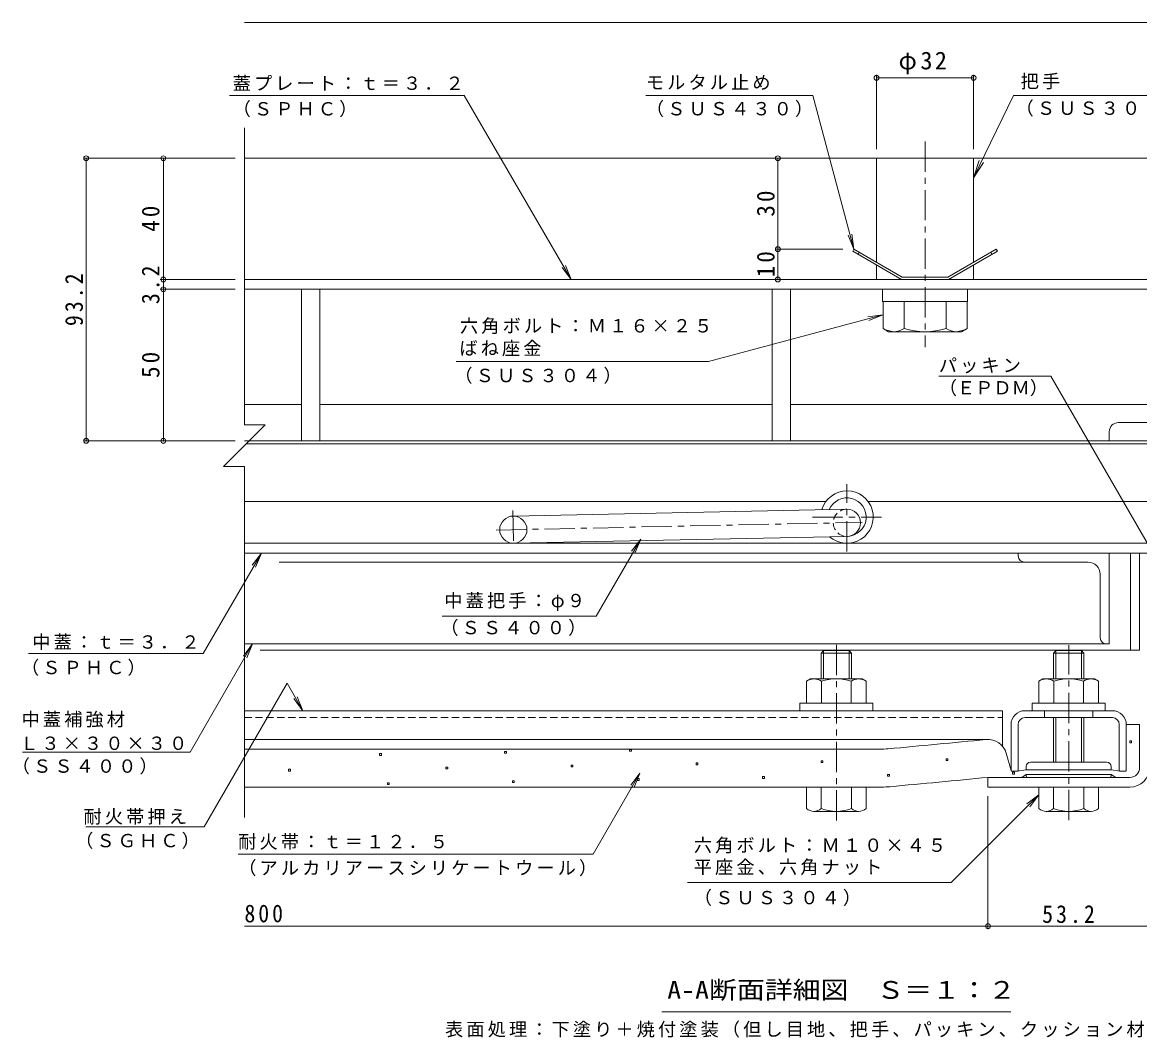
# Model space of a CAD drawing. Units: millimetres at full size. Extents: x -472 to 546, y -392 to 380.
# Drawn here: x -472.4 to -104, y -336.1 to -1.2 of the extents above; entities that cross this region are included whole.
import ezdxf
from ezdxf.enums import TextEntityAlignment as Align

# ---------------------------------------------------------------- set-up
doc = ezdxf.new("R2010")
doc.units = ezdxf.units.MM
doc.header["$LTSCALE"] = 2
doc.header["$PDMODE"] = 32
doc.header["$PDSIZE"] = 1.6
doc.linetypes.add('CHAIN1', pattern=[8, 5, -1, 1, -1])
doc.linetypes.add('DASHED1', pattern=[1.8, 1.2, -0.6])
for name, color, linetype, lineweight in [('D-1', 2, 'Continuous', 9), ('D-2', 3, 'Continuous', 9), ('D-3', 4, 'Continuous', 9), ('D-4', 4, 'Continuous', 9), ('D-5', 7, 'Continuous', 9), ('D-6', 6, 'Continuous', 9), ('D-7', 5, 'Continuous', 5), ('D-8', 5, 'Continuous', 5), ('D-9', 134, 'Continuous', 5), ('D-A', 3, 'Continuous', 9), ('D-B', 2, 'Continuous', 9), ('D-C', 7, 'Continuous', 9), ('D-F', 7, 'Continuous', 9)]:
    doc.layers.add(name, color=color, linetype=linetype, lineweight=lineweight)
doc.styles.add('ＭＳ ゴシック', font='')
doc.styles.get('ＭＳ ゴシック').set_extended_font_data('MS Gothic')

msp = doc.modelspace()

# ---------------------------------------------------------------- linework, layer by layer
at = {"layer": 'D-1'}
for p, q in [((-154.02, -250.27), (-154.02, -253.47)), ((-107.22, -250.27), (-154.02, -250.27)), ((-107.22, -253.47), (-154.02, -253.47))]:
    msp.add_line(p, q, dxfattribs=at)
for radius in [3.2, 6.4]:
    msp.add_arc((-107.22, -247.07), radius, 270, 0, dxfattribs=at)
at = {"layer": 'D-2'}
for p, q in [((-55.421, -86.069), (-399.172, -86.069)), ((-399.172, -89.269), (-55.421, -89.269))]:
    msp.add_line(p, q, dxfattribs=at)
at = {"layer": 'D-2', "linetype": 'CHAIN1'}
for p, q in [((-200.52, -175.768), (-200.52, -153.572)), ((-211.869, -164.42), (-189.172, -164.42))]:
    msp.add_line(p, q, dxfattribs=at)
at = {"layer": 'D-2'}
for radius, start, end in [(8.65, 228.42634, 163.35534), (6.35, 271.76079, 156.52842)]:
    msp.add_arc((-200.52, -164.42), radius, start, end, dxfattribs=at)
at = {"layer": 'D-3'}
for p, q in [((-399.172, -46.069), (-48.021, -46.069)), ((-198.606, -76.762), (-182.485, -86.069)), ((-196.474, -77.069), (-196.874, -77.762)), ((-167.057, -86.069), (-150.936, -76.762)), ((-153.068, -77.069), (-152.668, -77.762)), ((-167.057, -86.069), (-182.485, -86.069)), ((-167.271, -85.269), (-182.271, -85.269))]:
    msp.add_line(p, q, dxfattribs=at)
for points in [[(-182.271, -85.269), (-198.206, -76.069), (-198.606, -76.762)], [(-167.271, -85.269), (-151.336, -76.069), (-150.936, -76.762)]]:
    msp.add_lwpolyline(points, dxfattribs=at)
at = {"layer": 'D-4'}
for p, q in [((-108.421, -232.8), (-104.021, -232.8)), ((-108.421, -248.02), (-108.421, -232.87)), ((-104.021, -247.07), (-104.021, -232.8)), ((-154.031, -237.741), (-399.172, -237.741)), ((-399.172, -240.97), (-189.688, -240.97)), ((-146.421, -248.02), (-148.011, -242.313)), ((-154.021, -250.27), (-142.917, -250.27)), ((-146.171, -248.27), (-146.421, -248.02)), ((-144.371, -248.27), (-146.171, -248.27)), ((-141.421, -247.77), (-144.371, -248.27)), ((-141.421, -249.27), (-142.917, -250.27)), ((-113.421, -247.77), (-141.421, -247.77)), ((-141.421, -249.27), (-113.421, -249.27)), ((-113.421, -249.27), (-111.925, -250.27)), ((-107.221, -250.27), (-111.925, -250.27)), ((-189.115, -253.47), (-399.172, -253.47))]:
    msp.add_line(p, q, dxfattribs=at)
at = {"layer": 'D-4', "color": 134, "lineweight": 5}
for p, q in [((-141.421, -246.77), (-141.421, -247.77)), ((-114.921, -245.27), (-139.921, -245.27)), ((-113.421, -246.77), (-113.421, -247.77)), ((-141.421, -247.77), (-113.421, -247.77)), ((-141.421, -249.27), (-113.421, -249.27)), ((-141.421, -249.77), (-141.421, -249.27)), ((-113.921, -250.27), (-140.921, -250.27)), ((-113.421, -249.77), (-113.421, -249.27))]:
    msp.add_line(p, q, dxfattribs=at)
at = {"layer": 'D-4', "color": 2}
for points in [[(-107.273, -238.849), (-107.273, -238.248), (-106.672, -238.248), (-106.672, -238.849)], [(-354.624, -243.01), (-354.624, -242.41), (-354.024, -242.41), (-354.024, -243.01)], [(-313.399, -242.316), (-313.399, -241.716), (-312.799, -241.716), (-312.799, -242.316)], [(-272.173, -241.623), (-272.173, -241.023), (-271.573, -241.023), (-271.573, -241.623)], [(-291.492, -246.799), (-291.492, -246.199), (-290.892, -246.199), (-290.892, -246.799)], [(-250.267, -246.105), (-250.267, -245.505), (-249.667, -245.505), (-249.667, -246.105)], [(-209.041, -245.412), (-209.041, -244.812), (-208.441, -244.812), (-208.441, -245.412)], [(-167.816, -244.718), (-167.816, -244.118), (-167.216, -244.118), (-167.216, -244.718)], [(-384.601, -248.186), (-384.601, -247.586), (-384.001, -247.586), (-384.001, -248.186)], [(-332.717, -247.493), (-332.717, -246.892), (-332.117, -246.892), (-332.117, -247.493)], [(-228.36, -250.588), (-228.36, -249.988), (-227.76, -249.988), (-227.76, -250.588)], [(-187.135, -249.895), (-187.135, -249.295), (-186.535, -249.295), (-186.535, -249.895)], [(-145.91, -249.201), (-145.91, -248.601), (-145.31, -248.601), (-145.31, -249.201)], [(-352.036, -252.669), (-352.036, -252.069), (-351.436, -252.069), (-351.436, -252.669)], [(-310.81, -251.975), (-310.81, -251.375), (-310.21, -251.375), (-310.21, -251.975)], [(-269.585, -251.282), (-269.585, -250.682), (-268.985, -250.682), (-268.985, -251.282)]]:
    msp.add_lwpolyline(points, close=True, dxfattribs=at)
at = {"layer": 'D-4'}
msp.add_lwpolyline([(-113.421, -247.77), (-110.471, -248.27), (-108.671, -248.27), (-108.421, -248.02)], dxfattribs=at)
for centre, radius, start, end in [((-654.021, 4839.522), 5101.792, 275.2529, 275.61726), ((-154.031, -243.991), 6.25, 15.57156, 95.61726), ((-189.688, -210.97), 30, 270, 275.2529), ((-654.021, 4839.522), 5114.292, 275.24643, 275.6105), ((-107.221, -247.07), 3.2, 270, 0), ((-189.115, -223.47), 30, 270, 275.24643)]:
    msp.add_arc(centre, radius, start, end, dxfattribs=at)
at = {"layer": 'D-4', "color": 134, "lineweight": 5}
for centre, radius, start, end in [((-139.921, -246.77), 1.5, 90, 180), ((-114.921, -246.77), 1.5, 0, 90), ((-140.921, -249.77), 0.5, 180, 270), ((-113.921, -249.77), 0.5, 270, 0)]:
    msp.add_arc(centre, radius, start, end, dxfattribs=at)
at = {"layer": 'D-5'}
for p, q in [((-404.109, -25.309), (-326.673, -25.309)), ((-291.407, -86.069), (-326.673, -25.309)), ((-266.807, -25.309), (-211.807, -25.309)), ((-145.667, -25.309), (-158.771, -52.537)), ((-91.016, -25.309), (-145.667, -25.309)), ((-158.771, -52.537), (-156.897, -46.837)), ((-158.771, -52.537), (-155.485, -47.516)), ((-198.206, -76.069), (-198.859, -71.112)), ((-291.407, -86.069), (-294.459, -82.109)), ((-291.407, -86.069), (-293.331, -81.454)), ((-188.671, -97.706), (-193.628, -98.359)), ((-170.234, -117.982), (-133.321, -117.982)), ((-133.321, -117.982), (-97.848, -179.423)), ((-268.518, -171.739), (-271.571, -175.699)), ((-393.591, -176.27), (-396.635, -180.236)), ((-396.479, -206.271), (-399.522, -210.237)), ((-379.894, -228.27), (-381.807, -223.65)), ((-472.391, -241.954), (-417.081, -241.954)), ((-284.156, -275.567), (-268.754, -248.89)), ((-268.754, -248.89), (-271.797, -252.857)), ((-268.754, -248.89), (-270.667, -253.509)), ((-166.172, -284.946), (-137.22, -255.995)), ((-137.22, -255.995), (-141.187, -259.039)), ((-137.22, -255.995), (-140.264, -259.962)), ((-451.479, -266.529), (-412.45, -266.529)), ((-253.041, -284.946), (-166.172, -284.946)), ((-146.52, -327.571), (-261.52, -327.571))]:
    msp.add_line(p, q, dxfattribs=at)
for points in [[(-211.807, -25.309), (-198.206, -76.069), (-200.119, -71.449)], [(-329.398, -113.107), (-246.148, -113.107), (-188.671, -97.706), (-193.291, -99.619)], [(-333.997, -197.123), (-283.251, -197.123), (-268.518, -171.739), (-270.442, -176.354)], [(-470.385, -209.434), (-412.739, -209.434), (-393.591, -176.27), (-395.505, -180.889)], [(-417.081, -241.954), (-396.479, -206.271), (-398.392, -210.89)], [(-412.45, -266.529), (-385.127, -219.205), (-379.894, -228.27), (-382.938, -224.303)]]:
    msp.add_lwpolyline(points, dxfattribs=at)
at = {"layer": 'D-6'}
for p, q in [((-42.021, -139.269), (-397.572, -139.269)), ((-42.021, -140.269), (-398.572, -140.269)), ((-399.172, -159.269), (-207.47, -159.269)), ((-310.615, -164.071), (-200.521, -161.769)), ((-193.571, -159.269), (-75.52, -159.269)), ((-310.426, -173.069), (-200.52, -170.771)), ((-200.52, -170.771), (-200.426, -170.769))]:
    msp.add_line(p, q, dxfattribs=at)
at = {"layer": 'D-6', "linetype": 'CHAIN1'}
for p, q in [((-310.652, -162.269), (-310.402, -174.244)), ((-316.224, -168.689), (-195.464, -166.163))]:
    msp.add_line(p, q, dxfattribs=at)
at = {"layer": 'D-6', "color": 134, "lineweight": 5}
for p, q in [((-107.021, -176.27), (-107.021, -208.27)), ((-104.02, -176.27), (-107.021, -176.27)), ((-107.021, -208.27), (-393.946, -208.27))]:
    msp.add_line(p, q, dxfattribs=at)
msp.add_lwpolyline([(-104.02, -176.27), (-104.02, -208.27), (-107.021, -208.27)], dxfattribs=at)
at = {"layer": 'D-6', "linetype": 'DASHED1'}
msp.add_arc((-200.52, -166.27), 4.5, 90, 270, dxfattribs=at)
at = {"layer": 'D-6'}
for centre, start, end in [((-200.52, -166.27), 270, 90), ((-310.52, -168.57), 90, 270), ((-310.52, -168.57), 270, 90)]:
    msp.add_arc(centre, 4.5, start, end, dxfattribs=at)
at = {"layer": 'D-7', "linetype": 'CHAIN1'}
for p, q in [((-204.02, -264.506), (-204.02, -205.681)), ((-127.42, -264.347), (-127.42, -206.618))]:
    msp.add_line(p, q, dxfattribs=at)
at = {"layer": 'D-7'}
for p, q in [((-209.021, -209.282), (-199.021, -209.282)), ((-209.021, -209.282), (-209.021, -213.97)), ((-208.208, -208.47), (-209.02, -209.282)), ((-209.02, -209.282), (-209.02, -217.77)), ((-208.208, -208.47), (-199.833, -208.47)), ((-208.208, -217.77), (-208.208, -208.47)), ((-199.833, -208.47), (-199.021, -209.282)), ((-199.833, -217.77), (-199.833, -208.47)), ((-199.021, -217.77), (-199.021, -209.282)), ((-122.42, -209.282), (-132.42, -209.282)), ((-132.42, -217.77), (-132.42, -209.282)), ((-131.608, -217.77), (-131.608, -208.47)), ((-123.232, -208.47), (-122.42, -209.282)), ((-123.232, -217.77), (-123.232, -208.47)), ((-122.42, -209.282), (-122.42, -217.77)), ((-132.42, -245.27), (-132.42, -230.57)), ((-131.608, -245.27), (-131.608, -230.57)), ((-123.232, -245.27), (-123.232, -230.57)), ((-122.42, -230.57), (-122.42, -245.27)), ((-213.82, -253.47), (-194.22, -253.47)), ((-213.82, -260.575), (-213.82, -253.47)), ((-209.021, -260.575), (-209.021, -253.47)), ((-199.021, -260.575), (-199.021, -253.47)), ((-194.22, -260.575), (-194.22, -253.47)), ((-137.22, -260.575), (-137.22, -253.47)), ((-117.62, -253.47), (-137.22, -253.47)), ((-132.42, -260.575), (-132.42, -253.47)), ((-122.42, -253.47), (-122.42, -260.575)), ((-117.62, -260.575), (-117.62, -253.47)), ((-196.621, -261.47), (-211.42, -261.47)), ((-120.02, -261.47), (-134.82, -261.47))]:
    msp.add_line(p, q, dxfattribs=at)
at = {"layer": 'D-7', "color": 134}
for p, q in [((-216.02, -225.77), (-216.02, -228.27)), ((-192.02, -225.77), (-216.02, -225.77)), ((-139.42, -225.77), (-139.42, -228.27)), ((-115.42, -225.77), (-139.42, -225.77))]:
    msp.add_line(p, q, dxfattribs=at)
at = {"layer": 'D-7'}
msp.add_lwpolyline([(-123.232, -208.47), (-131.608, -208.47), (-132.42, -209.282)], dxfattribs=at)
at = {"layer": 'D-7', "color": 134}
for points in [[(-192.02, -225.77), (-192.02, -228.27), (-216.02, -228.27)], [(-115.42, -225.77), (-115.42, -228.27), (-139.42, -228.27)]]:
    msp.add_lwpolyline(points, dxfattribs=at)
at = {"layer": 'D-7'}
for centre, radius, start, end in [((-211.42, -257.804), 3.666, 229.1022, 310.89809), ((-204.021, -247.054), 14.416, 249.70546, 290.29454), ((-196.621, -257.804), 3.666, 229.10191, 310.8978), ((-134.82, -257.804), 3.666, 229.1022, 310.89809), ((-127.42, -247.054), 14.416, 249.70546, 290.29454), ((-120.02, -257.804), 3.666, 229.10191, 310.8978)]:
    msp.add_arc(centre, radius, start, end, dxfattribs=at)
at = {"layer": 'D-8'}
for p, q in [((-64.021, -89.269), (-399.172, -89.269)), ((-399.172, -139.269), (-64.021, -139.269))]:
    msp.add_line(p, q, dxfattribs=at)
at = {"layer": 'D-9'}
for p, q in [((-114.021, -136.269), (-114.021, -139.269)), ((-76.521, -133.269), (-111.021, -133.269)), ((-114.021, -139.269), (-64.021, -139.269))]:
    msp.add_line(p, q, dxfattribs=at)
msp.add_arc((-111.021, -136.269), 3, 90, 180, dxfattribs=at)
at = {"layer": 'D-A'}
for p, q in [((-56.92, -173.07), (-399.172, -173.07)), ((-56.92, -176.27), (-399.172, -176.27))]:
    msp.add_line(p, q, dxfattribs=at)
at = {"layer": 'D-B', "color": 4}
for p, q in [((-399.172, -89.269), (-380.354, -89.269)), ((-380.354, -127.269), (-380.354, -89.269)), ((-374.354, -89.269), (-374.354, -127.269)), ((-374.354, -89.269), (-225.188, -89.269)), ((-225.188, -127.269), (-225.188, -89.269)), ((-219.188, -89.269), (-219.188, -127.269)), ((-70.021, -89.269), (-219.188, -89.269)), ((-399.172, -127.269), (-380.354, -127.269)), ((-374.354, -127.269), (-225.188, -127.269)), ((-219.188, -127.269), (-70.021, -127.269))]:
    msp.add_line(p, q, dxfattribs=at)
at = {"layer": 'D-B', "color": 6}
for p, q in [((-144.02, -177.27), (-144.02, -176.27)), ((-114.02, -176.27), (-114.02, -206.27)), ((-121.02, -179.27), (-387.724, -179.27)), ((-117.02, -183.27), (-117.02, -204.27)), ((-114.02, -206.271), (-399.172, -206.271))]:
    msp.add_line(p, q, dxfattribs=at)
at = {"layer": 'D-B'}
for p, q in [((-212.52, -217.77), (-195.52, -217.77)), ((-208.928, -218.529), (-208.928, -225.77)), ((-199.113, -218.529), (-199.113, -225.77)), ((-194.205, -218.529), (-195.52, -217.77)), ((-194.205, -218.529), (-194.205, -225.77)), ((-135.92, -217.77), (-118.92, -217.77)), ((-132.328, -218.529), (-132.328, -225.77)), ((-122.513, -218.529), (-122.513, -225.77)), ((-117.605, -218.529), (-118.92, -217.77)), ((-117.605, -218.529), (-117.605, -225.77))]:
    msp.add_line(p, q, dxfattribs=at)
at = {"layer": 'D-B', "color": 7}
for p, q in [((-399.172, -228.27), (-149.232, -228.27)), ((-149.232, -239.987), (-149.232, -228.27)), ((-141.821, -228.27), (-113.021, -228.27)), ((-113.021, -230.57), (-141.821, -230.57)), ((-146.421, -248.02), (-146.421, -232.87)), ((-144.121, -248.02), (-144.121, -232.87)), ((-110.721, -248.02), (-110.721, -232.87)), ((-108.421, -248.02), (-108.421, -232.87)), ((-146.171, -248.27), (-146.421, -248.02)), ((-144.371, -248.27), (-146.171, -248.27)), ((-144.371, -248.27), (-144.121, -248.02)), ((-110.471, -248.27), (-110.721, -248.02)), ((-108.671, -248.27), (-110.471, -248.27)), ((-108.671, -248.27), (-108.421, -248.02))]:
    msp.add_line(p, q, dxfattribs=at)
at = {"layer": 'D-B', "color": 7, "linetype": 'DASHED1'}
for p, q in [((-135.421, -230.57), (-135.421, -228.27)), ((-119.421, -230.57), (-119.421, -228.27)), ((-399.172, -230.57), (-149.232, -230.57))]:
    msp.add_line(p, q, dxfattribs=at)
at = {"layer": 'D-B'}
for points in [[(-212.52, -217.77), (-213.835, -218.529), (-213.835, -225.77), (-194.205, -225.77)], [(-135.92, -217.77), (-137.235, -218.529), (-137.235, -225.77), (-117.605, -225.77)]]:
    msp.add_lwpolyline(points, dxfattribs=at)
at = {"layer": 'D-B', "color": 6}
for centre, radius, start, end in [((-142.02, -177.27), 2, 180, 270), ((-121.02, -183.27), 4, 0, 90), ((-115.02, -204.27), 2, 180, 270)]:
    msp.add_arc(centre, radius, start, end, dxfattribs=at)
at = {"layer": 'D-B'}
for centre, radius, start, end in [((-210.939, -223.546), 5.793, 94.3844, 120.00002), ((-211.535, -222.609), 4.842, 57.42751, 88.18785), ((-204.02, -234.01), 16.241, 72.4119, 107.58812), ((-196.506, -222.609), 4.842, 91.81216, 122.57251), ((-197.102, -223.546), 5.793, 60, 85.61562), ((-134.339, -223.546), 5.793, 94.3844, 120.00002), ((-134.935, -222.609), 4.842, 57.42751, 88.18785), ((-127.42, -234.01), 16.241, 72.4119, 107.58812), ((-119.906, -222.609), 4.842, 91.81216, 122.57251), ((-120.502, -223.546), 5.793, 60, 85.61562)]:
    msp.add_arc(centre, radius, start, end, dxfattribs=at)
at = {"layer": 'D-B', "color": 7}
for centre, radius, start, end in [((-141.821, -232.87), 4.6, 90, 180), ((-113.021, -232.87), 4.6, 0, 90), ((-141.821, -232.87), 2.3, 90, 180), ((-113.021, -232.87), 2.3, 0, 90)]:
    msp.add_arc(centre, radius, start, end, dxfattribs=at)
at = {"layer": 'D-C', "color": 2, "linetype": 'CHAIN1'}
msp.add_line((-174.771, -40.534), (-174.771, -108.395), dxfattribs=at)
at = {"layer": 'D-C', "color": 2}
for p, q in [((-190.771, -46.069), (-190.771, -80.361)), ((-190.771, -81.285), (-190.771, -86.069)), ((-158.771, -81.285), (-158.771, -86.069)), ((-158.771, -86.069), (-190.771, -86.069)), ((-374.354, -89.269), (-380.354, -89.269)), ((-380.354, -89.269), (-380.354, -139.269)), ((-219.188, -89.269), (-225.188, -89.269)), ((-225.188, -89.269), (-225.188, -139.269))]:
    msp.add_line(p, q, dxfattribs=at)
at = {"layer": 'D-C', "color": 134, "lineweight": 5}
for p, q in [((-160.771, -89.269), (-188.771, -89.269)), ((-188.771, -89.269), (-188.771, -93.269))]:
    msp.add_line(p, q, dxfattribs=at)
at = {"layer": 'D-C', "color": 5, "lineweight": 5}
for p, q in [((-188.627, -102.197), (-188.627, -93.269)), ((-181.699, -102.197), (-181.699, -93.269)), ((-167.843, -102.197), (-167.843, -93.269)), ((-186.771, -103.269), (-188.627, -102.197)), ((-162.771, -103.269), (-160.915, -102.197)), ((-162.771, -103.269), (-186.771, -103.269))]:
    msp.add_line(p, q, dxfattribs=at)
at = {"layer": 'D-C', "color": 2}
for points in [[(-190.771, -46.069), (-158.771, -46.069), (-158.771, -80.361)], [(-380.354, -139.269), (-374.354, -139.269), (-374.354, -89.269)], [(-225.188, -139.269), (-219.188, -139.269), (-219.188, -89.269)]]:
    msp.add_lwpolyline(points, dxfattribs=at)
at = {"layer": 'D-C', "color": 134, "lineweight": 5}
msp.add_lwpolyline([(-160.771, -89.269), (-160.771, -93.269), (-188.771, -93.269)], dxfattribs=at)
at = {"layer": 'D-C', "color": 5, "lineweight": 5}
msp.add_lwpolyline([(-188.627, -93.269), (-160.915, -93.269), (-160.915, -102.197)], dxfattribs=at)
for centre, radius, start, end in [((-184.538, -95.114), 8.179, 240.00002, 265.61575), ((-185.38, -96.435), 6.837, 271.81355, 302.57071), ((-174.771, -80.341), 22.928, 252.41205, 287.58797), ((-164.162, -96.435), 6.837, 237.42931, 268.18646), ((-165.004, -95.114), 8.179, 274.38426, 300)]:
    msp.add_arc(centre, radius, start, end, dxfattribs=at)
at = {"layer": 'D-F'}
for p, q in [((-33.021, -1.232), (-399.172, -1.232)), ((-190.771, -43.07), (-190.771, -18.545)), ((-190.771, -19.545), (-158.771, -19.545)), ((-158.771, -43.07), (-158.771, -18.545)), ((-399.172, -36.069), (-399.172, -133.988)), ((-451.949, -46.069), (-402.172, -46.069)), ((-451.349, -139.269), (-451.349, -46.069)), ((-425.902, -86.069), (-425.902, -46.069)), ((-223.302, -76.069), (-223.302, -46.069)), ((-223.902, -76.069), (-201.86, -76.069)), ((-223.302, -86.069), (-223.302, -76.069)), ((-402.172, -86.069), (-426.902, -86.069)), ((-425.902, -89.269), (-425.902, -86.069)), ((-402.172, -89.269), (-426.902, -89.269)), ((-425.902, -139.269), (-425.902, -89.269)), ((-451.949, -139.269), (-402.172, -139.269)), ((-399.172, -147.751), (-406.054, -147.751)), ((-399.172, -147.751), (-399.172, -263.47)), ((-154.021, -256.47), (-154.021, -300.363)), ((-401.203, -275.567), (-284.156, -275.567)), ((-154.021, -299.363), (-399.172, -299.363)), ((-154.021, -299.363), (-100.807, -299.363))]:
    msp.add_line(p, q, dxfattribs=at)
msp.add_lwpolyline([(-399.172, -133.988), (-392.291, -133.988), (-406.054, -147.751)], dxfattribs=at)
for p in [(-190.771, -19.545), (-158.771, -19.545), (-451.349, -46.069), (-425.902, -46.069), (-223.302, -46.069), (-223.302, -76.069), (-425.902, -86.069), (-223.302, -86.069), (-425.902, -89.269), (-451.349, -139.269), (-425.902, -139.269), (-154.021, -299.363)]:
    msp.add_point(p, dxfattribs=at)

# ---------------------------------------------------------------- texts
at = {"layer": 'D-5', "style": 'ＭＳ ゴシック'}
msp.add_text('（ＥＰＤＭ）', height=4.399, dxfattribs=at).set_placement((-170.234, -125.294), align=Align.BOTTOM_LEFT)
at = {"layer": 'D-5', "color": 2, "style": 'ＭＳ ゴシック', "width": 1.15}
msp.add_text('A-A断面詳細図\u3000Ｓ＝１：２', height=5.865, dxfattribs=at).set_placement((-259.77, -325.071), align=Align.BOTTOM_LEFT)
at = {"layer": 'D-5', "char_height": 4.399, "attachment_point": 7, "style": 'ＭＳ ゴシック'}
for s, insert in [('\\T1.17;モルタル止め', (-266.807, -23.508)), ('\\T1.17;把手', (-143.248, -23.341)), ('\\T1.17;蓋プレート：ｔ＝３．２', (-403.043, -23.799)), ('\\T1.17;（ＳＰＨＣ）', (-403.043, -32.532)), ('\\T1.17;（ＳＵＳ４３０）', (-266.807, -32.49)), ('\\T1.17;（ＳＵＳ３０４）', (-144.93, -32.322)), ('\\T1.17;六角ボルト：Ｍ１６×２５', (-328.092, -104.036)), ('\\T1.17;ばね座金', (-328.302, -111.381)), ('\\T1.17;パッキン', (-170.234, -117.017)), ('\\T1.17;（ＳＵＳ３０４）', (-329.954, -120.492)), ('\\T1.17;中蓋把手：φ９', (-333.253, -195.346)), ('\\T1.17;（ＳＳ４００）', (-334.582, -203.653)), ('\\T1.17;中蓋：ｔ＝３．２', (-469.099, -208.295)), ('\\T1.17;（ＳＰＨＣ）', (-472.834, -216.808)), ('\\T1.17;中蓋補強材', (-472.648, -233.855)), ('\\T1.17;Ｌ３×３０×３０', (-473.118, -241.293)), ('\\T1.17;（ＳＳ４００）', (-475.886, -249.32)), ('\\T1.17;耐火帯押え', (-452.206, -265.867)), ('\\T1.17;（ＳＧＨＣ）', (-454.974, -273.895)), ('\\T1.17;耐火帯：ｔ＝１２．５', (-401.203, -274.143)), ('\\T1.17;六角ボルト：Ｍ１０×４５', (-251.012, -275.348)), ('\\T1.17;（アルカリアースシリケートウール）', (-401.203, -282.902)), ('\\T1.17;平座金、六角ナット', (-251.012, -282.543)), ('\\T1.17;（ＳＵＳ３０４）', (-251.012, -292.708)), ('\\T1.17;表面処理：下塗り＋焼付塗装（但し目地、把手、パッキン、クッション材を除く）', (-333.02, -336.121))]:
    msp.add_mtext(s, dxfattribs=dict(at, insert=insert))
at = {"layer": 'D-F', "color": 2, "char_height": 5.865, "attachment_point": 7, "style": 'ＭＳ ゴシック'}
for s, insert in [('\\T1.19;φ32', (-183.521, -18.345)), ('\\T1.27;\\W0.9;800', (-399.172, -298.163)), ('\\T1.28;\\W0.9;53.2', (-136.164, -298.363))]:
    msp.add_mtext(s, dxfattribs=dict(at, insert=insert))
at = {"layer": 'D-F', "color": 2, "char_height": 5.865, "attachment_point": 7, "rotation": 90, "style": 'ＭＳ ゴシック'}
for s, insert in [('\\T1.27;\\W0.95;30', (-224.302, -65.319)), ('\\T1.27;\\W0.95;40', (-427.102, -70.319)), ('\\T1.27;\\W0.95;10', (-224.302, -85.319)), ('\\T1.28;\\W0.9;93.2', (-452.349, -101.419)), ('\\T1.27;\\W0.9;3.2', (-427.102, -94.169)), ('\\T1.27;\\W0.95;50', (-427.102, -118.519))]:
    msp.add_mtext(s, dxfattribs=dict(at, insert=insert))

doc.saveas('drawing.dxf')
